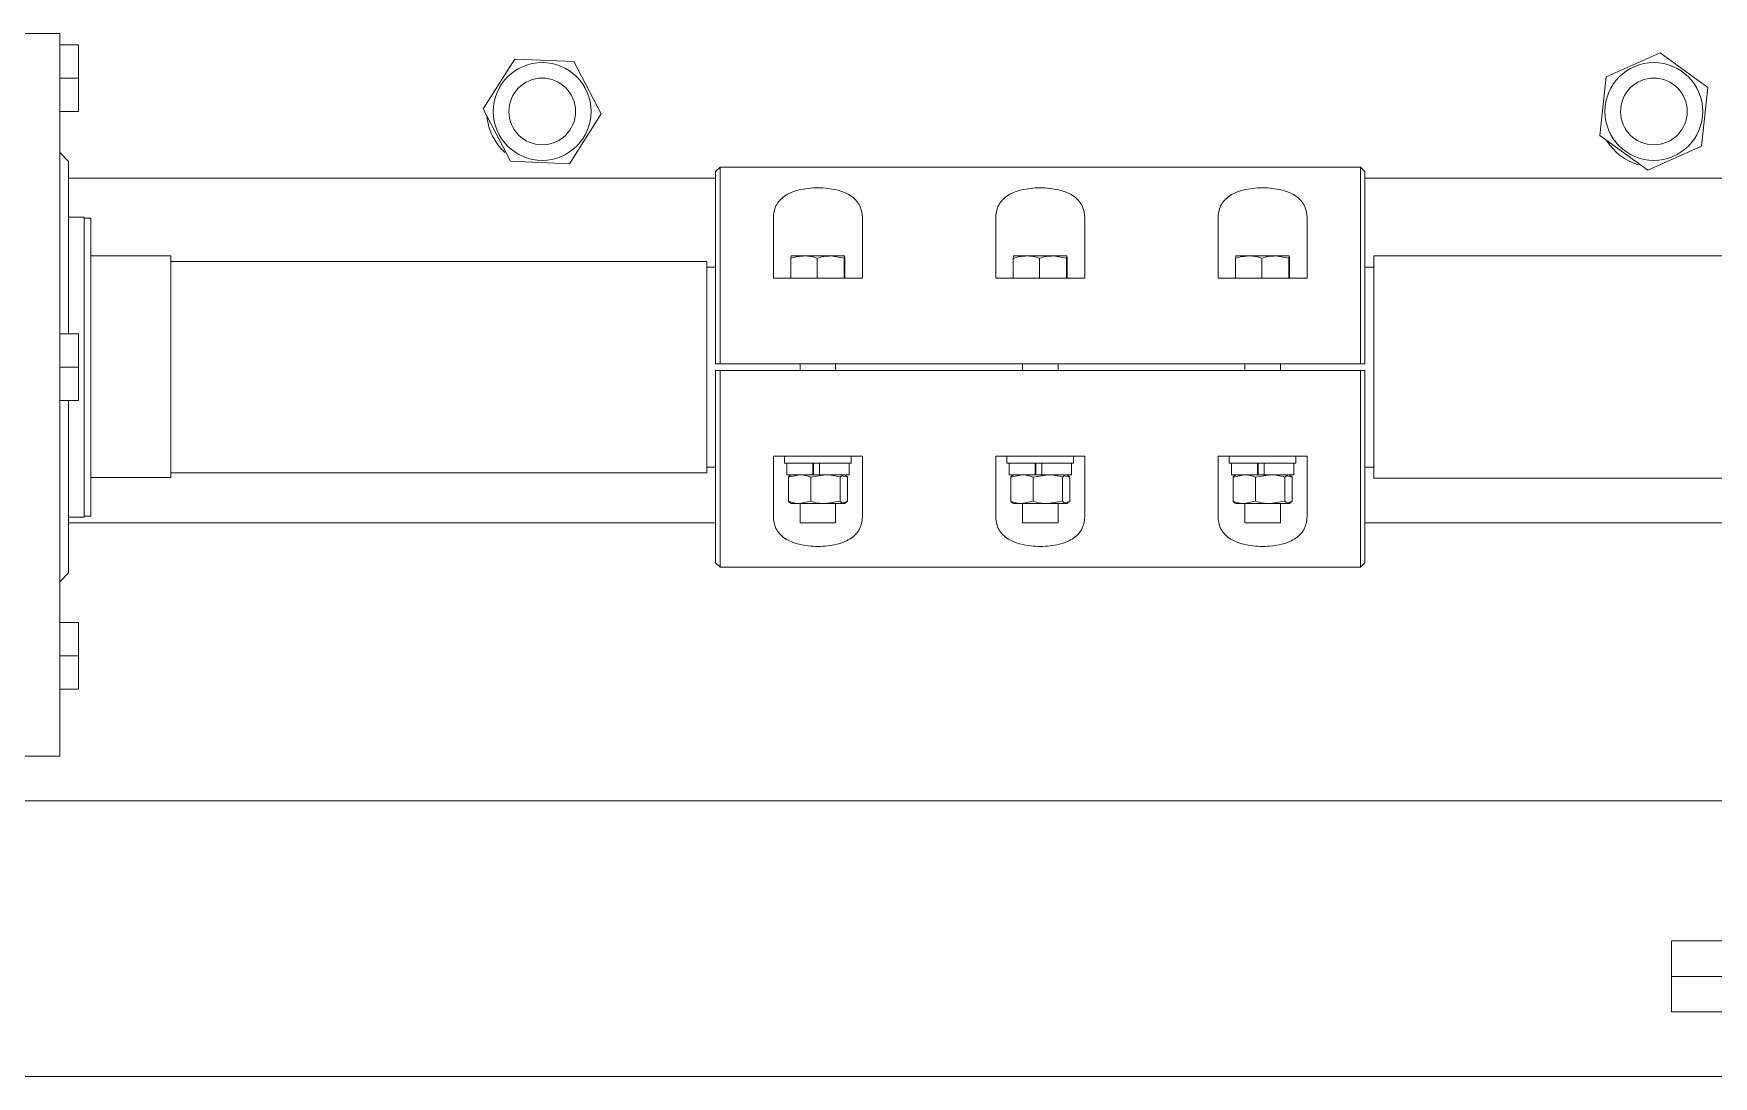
# Model space of a CAD drawing. Header units: millimetres. Extents: x -5 to 1510635, y -6 to 71285.
# Drawn here: x 1293085 to 1294596, y 38854 to 39792 of the extents above; entities that cross this region are included whole.
import ezdxf

# ---------------------------------------------------------------- set-up
doc = ezdxf.new("R2010")
doc.units = ezdxf.units.MM
doc.header["$LTSCALE"] = 1000
doc.layers.add('2', color=42, linetype='Continuous')
doc.layers.add('MP-8', color=8, linetype='Continuous')

# ---------------------------------------------------------------- blocks, each defined once
blk = doc.blocks.new('17886555')
at = {"layer": 'MP-8', "linetype": 'Continuous', "lineweight": 15}
for p, q in [((-503.12, 1323), (-503.12, 4177)), ((-564.12, 3475), (-564.12, 3258)), ((-548.12, 3475), (-548.12, 3258)), ((-627.12, 2496.5), (-627.12, 3435)), ((-907.12, 3120), (-907.12, 3430)), ((-872.12, 3429), (-872.12, 3124)), ((-772.12, 3124), (-772.12, 3429)), ((-752.12, 3120), (-752.12, 3430)), ((-532.12, 3337.5), (-532.12, 3258)), ((-947.92, 3274.27), (-963.53, 3252.78)), ((-921.5, 3271.48), (-947.92, 3274.27)), ((-910.71, 3247.22), (-921.5, 3271.48)), ((-564.12, 3258), (-548.12, 3258)), ((-532.12, 3258), (-548.12, 3258)), ((-963.53, 3252.78), (-952.74, 3228.52)), ((-926.33, 3225.73), (-910.71, 3247.22)), ((-952.74, 3228.52), (-926.33, 3225.73)), ((-772.12, 3124), (-872.12, 3124)), ((-867.12, 3124), (-867.12, 3120)), ((-777.12, 3120), (-777.12, 3124)), ((-910.12, 3120), (-912.12, 3118)), ((-823.62, 3118), (-912.12, 3118)), ((-912.12, 3118), (-912.12, 2830)), ((-910.12, 3120), (-823.62, 3120)), ((-823.62, 3120), (-823.62, 3118)), ((-823.62, 2830), (-823.62, 3118)), ((-820.62, 3118), (-820.62, 3120)), ((-734.12, 3120), (-820.62, 3120)), ((-820.62, 3118), (-820.62, 2830)), ((-820.62, 3118), (-732.12, 3118)), ((-732.12, 3118), (-734.12, 3120)), ((-732.12, 2830), (-732.12, 3118)), ((-889.2, 3094), (-862.12, 3094)), ((-862.12, 3054), (-862.12, 3094)), ((-782.12, 3094), (-782.12, 3054)), ((-782.12, 3094), (-755.04, 3094)), ((-871.05, 3086.14), (-872.12, 3086)), ((-872.12, 3086), (-872.12, 3079.78)), ((-871.05, 3085.85), (-872.12, 3079.78)), ((-871.05, 3086.14), (-862.12, 3086.14)), ((-871.05, 3085.85), (-862.12, 3085.85)), ((-778.92, 3089), (-782.12, 3089)), ((-778.92, 3059), (-778.92, 3089)), ((-773.72, 3088), (-778.92, 3088)), ((-773.72, 3074.71), (-773.72, 3088)), ((-773.53, 3086.34), (-773.72, 3086)), ((-772.65, 3087.28), (-773.2, 3084.72)), ((-761.79, 3087.28), (-772.65, 3087.28)), ((-761.79, 3084.06), (-772.65, 3084.06)), ((-761.79, 3084.06), (-760.72, 3077.42)), ((-760.72, 3086), (-760.92, 3086.34)), ((-760.72, 3077.42), (-760.72, 3085.67)), ((-872.12, 3079.78), (-872.12, 3067.78)), ((-820.62, 3082), (-823.62, 3082)), ((-772.65, 3070.78), (-773.72, 3077.42)), ((-752.12, 3082), (-760.72, 3082)), ((-760.72, 3065.75), (-760.72, 3077.42)), ((-752.12, 3066), (-752.12, 3082)), ((-872.12, 3067.78), (-872.12, 3062)), ((-871.05, 3073.7), (-862.12, 3073.7)), ((-773.72, 3074.71), (-778.92, 3074.71)), ((-773.72, 3072.09), (-778.92, 3072.09)), ((-773.72, 3071.76), (-778.92, 3071.76)), ((-773.72, 3074.71), (-773.72, 3071.76)), ((-773.72, 3071.76), (-773.72, 3071.87)), ((-773.72, 3060), (-773.72, 3071.76)), ((-761.79, 3070.78), (-772.65, 3070.78)), ((-761.79, 3070.78), (-760.72, 3065.75)), ((-871.05, 3061.86), (-872.12, 3062)), ((-871.05, 3061.86), (-862.12, 3061.86)), ((-823.62, 3066), (-820.62, 3066)), ((-778.92, 3060), (-773.72, 3060)), ((-772.65, 3060.72), (-773.72, 3065.75)), ((-773.72, 3062), (-773.53, 3061.66)), ((-761.79, 3060.72), (-772.65, 3060.72)), ((-760.72, 3066), (-752.12, 3066)), ((-760.72, 3062), (-760.72, 3065.75)), ((-862.12, 3054), (-889.2, 3054)), ((-782.12, 3059), (-778.92, 3059)), ((-755.04, 3054), (-782.12, 3054)), ((-889.2, 2994), (-862.12, 2994)), ((-862.12, 2954), (-862.12, 2994)), ((-782.12, 2994), (-782.12, 2954)), ((-782.12, 2994), (-755.04, 2994)), ((-871.05, 2986.14), (-872.12, 2986)), ((-872.12, 2986), (-872.12, 2979.78)), ((-871.05, 2985.85), (-872.12, 2979.78)), ((-871.05, 2986.14), (-862.12, 2986.14)), ((-871.05, 2985.85), (-862.12, 2985.85)), ((-778.92, 2989), (-782.12, 2989)), ((-778.92, 2959), (-778.92, 2989)), ((-773.72, 2988), (-778.92, 2988)), ((-773.72, 2974.71), (-773.72, 2988)), ((-773.53, 2986.34), (-773.72, 2986)), ((-772.65, 2987.28), (-773.2, 2984.72)), ((-761.79, 2987.28), (-772.65, 2987.28)), ((-760.72, 2986), (-760.92, 2986.34)), ((-760.72, 2977.42), (-760.72, 2985.67)), ((-872.12, 2979.78), (-872.12, 2967.78)), ((-820.62, 2982), (-823.62, 2982)), ((-772.65, 2970.78), (-773.72, 2977.42)), ((-761.79, 2984.06), (-772.65, 2984.06)), ((-761.79, 2984.06), (-760.72, 2977.42)), ((-752.12, 2982), (-760.72, 2982)), ((-760.72, 2965.75), (-760.72, 2977.42)), ((-752.12, 2966), (-752.12, 2982)), ((-871.05, 2973.7), (-862.12, 2973.7)), ((-773.72, 2974.71), (-778.92, 2974.71)), ((-773.72, 2972.09), (-778.92, 2972.09)), ((-773.72, 2971.76), (-778.92, 2971.76)), ((-773.72, 2974.71), (-773.72, 2971.76)), ((-773.72, 2971.76), (-773.72, 2971.87)), ((-773.72, 2960), (-773.72, 2971.76)), ((-761.79, 2970.78), (-772.65, 2970.78)), ((-761.79, 2970.78), (-760.72, 2965.75)), ((-872.12, 2967.78), (-872.12, 2962)), ((-871.05, 2961.86), (-872.12, 2962)), ((-871.05, 2961.86), (-862.12, 2961.86)), ((-823.62, 2966), (-820.62, 2966)), ((-772.65, 2960.72), (-773.72, 2965.75)), ((-773.72, 2962), (-773.53, 2961.66)), ((-760.72, 2966), (-752.12, 2966)), ((-760.72, 2962), (-760.72, 2965.75)), ((-782.12, 2959), (-778.92, 2959)), ((-778.92, 2960), (-773.72, 2960)), ((-761.79, 2960.72), (-772.65, 2960.72)), ((-862.12, 2954), (-889.2, 2954)), ((-755.04, 2954), (-782.12, 2954)), ((-889.2, 2894), (-862.12, 2894)), ((-862.12, 2854), (-862.12, 2894)), ((-782.12, 2894), (-782.12, 2854)), ((-782.12, 2894), (-755.04, 2894)), ((-871.05, 2886.14), (-872.12, 2886)), ((-871.05, 2886.14), (-862.12, 2886.14)), ((-778.92, 2889), (-782.12, 2889)), ((-778.92, 2859), (-778.92, 2889)), ((-773.72, 2888), (-778.92, 2888)), ((-773.72, 2874.71), (-773.72, 2888)), ((-773.53, 2886.34), (-773.72, 2886)), ((-772.65, 2887.28), (-773.2, 2884.72)), ((-761.79, 2887.28), (-772.65, 2887.28)), ((-760.72, 2886), (-760.92, 2886.34)), ((-872.12, 2886), (-872.12, 2879.78)), ((-871.05, 2885.85), (-872.12, 2879.78)), ((-872.12, 2879.78), (-872.12, 2867.78)), ((-871.05, 2885.85), (-862.12, 2885.85)), ((-820.62, 2882), (-823.62, 2882)), ((-761.79, 2884.06), (-772.65, 2884.06)), ((-761.79, 2884.06), (-760.72, 2877.42)), ((-760.72, 2877.42), (-760.72, 2885.67)), ((-752.12, 2882), (-760.72, 2882)), ((-752.12, 2866), (-752.12, 2882)), ((-871.05, 2873.7), (-862.12, 2873.7)), ((-773.72, 2874.71), (-778.92, 2874.71)), ((-773.72, 2872.09), (-778.92, 2872.09)), ((-773.72, 2871.76), (-778.92, 2871.76)), ((-772.65, 2870.78), (-773.72, 2877.42)), ((-773.72, 2874.71), (-773.72, 2871.76)), ((-773.72, 2871.76), (-773.72, 2871.87)), ((-773.72, 2860), (-773.72, 2871.76)), ((-760.72, 2865.75), (-760.72, 2877.42)), ((-872.12, 2867.78), (-872.12, 2862)), ((-823.62, 2866), (-820.62, 2866)), ((-772.65, 2860.72), (-773.72, 2865.75)), ((-761.79, 2870.78), (-772.65, 2870.78)), ((-761.79, 2870.78), (-760.72, 2865.75)), ((-760.72, 2866), (-752.12, 2866)), ((-760.72, 2862), (-760.72, 2865.75)), ((-871.05, 2861.86), (-872.12, 2862)), ((-871.05, 2861.86), (-862.12, 2861.86)), ((-782.12, 2859), (-778.92, 2859)), ((-778.92, 2860), (-773.72, 2860)), ((-773.72, 2862), (-773.53, 2861.66)), ((-761.79, 2860.72), (-772.65, 2860.72)), ((-862.12, 2854), (-889.2, 2854)), ((-755.04, 2854), (-782.12, 2854)), ((-912.12, 2830), (-823.62, 2830)), ((-912.12, 2830), (-910.12, 2828)), ((-823.62, 2828), (-910.12, 2828)), ((-907.12, 2537), (-907.12, 2828)), ((-867.12, 2828), (-867.12, 2824)), ((-823.62, 2830), (-823.62, 2828)), ((-820.62, 2828), (-820.62, 2830)), ((-732.12, 2830), (-820.62, 2830)), ((-820.62, 2828), (-734.12, 2828)), ((-777.12, 2824), (-777.12, 2828)), ((-752.12, 2537), (-752.12, 2828)), ((-734.12, 2828), (-732.12, 2830)), ((-869.62, 2824), (-774.62, 2824)), ((-869.62, 2824), (-869.62, 2583)), ((-774.62, 2583), (-774.62, 2824)), ((-935.98, 2776.53), (-959.53, 2764.26)), ((-913.57, 2762.28), (-935.98, 2776.53)), ((-959.53, 2764.26), (-960.67, 2737.72)), ((-914.71, 2735.74), (-913.57, 2762.28)), ((-960.67, 2737.72), (-938.26, 2723.47)), ((-938.26, 2723.47), (-914.71, 2735.74)), ((-772.51, 2583), (-872.12, 2583)), ((-872.12, 2583), (-872.12, 2547)), ((-772.51, 2583), (-772.51, 2547)), ((-755.12, 2547), (-889.12, 2547)), ((-889.12, 2547), (-889.12, 2544)), ((-889.12, 2547), (-889.12, 2544)), ((-889.12, 2547), (-872.12, 2547)), ((-755.12, 2547), (-889.12, 2547)), ((-772.51, 2547), (-755.12, 2547)), ((-755.12, 2544), (-755.12, 2547)), ((-755.12, 2544), (-755.12, 2547)), ((-967.03, 2533), (-967.03, 2541.5)), ((-952.03, 2541.5), (-967.03, 2541.5)), ((-967.03, 2533), (-967.03, 2541.5)), ((-952.03, 2541.5), (-967.03, 2541.5)), ((-952.03, 2533), (-952.03, 2541.5)), ((-937.03, 2541.5), (-952.03, 2541.5)), ((-952.03, 2533), (-952.03, 2541.5)), ((-937.03, 2541.5), (-952.03, 2541.5)), ((-937.03, 2533), (-937.03, 2541.5)), ((-937.03, 2533), (-937.03, 2541.5)), ((-754.62, 2544), (-889.62, 2544)), ((-889.62, 2544), (-889.62, 2537)), ((-889.62, 2544), (-889.62, 2537)), ((-754.62, 2544), (-889.62, 2544)), ((-837.12, 2533), (-837.12, 2541.5)), ((-822.12, 2541.5), (-837.12, 2541.5)), ((-837.12, 2533), (-837.12, 2541.5)), ((-822.12, 2541.5), (-837.12, 2541.5)), ((-822.12, 2533), (-822.12, 2541.5)), ((-807.12, 2541.5), (-822.12, 2541.5)), ((-822.12, 2533), (-822.12, 2541.5)), ((-807.12, 2541.5), (-822.12, 2541.5)), ((-807.12, 2533), (-807.12, 2541.5)), ((-807.12, 2533), (-807.12, 2541.5)), ((-754.62, 2537), (-754.62, 2544)), ((-754.62, 2537), (-754.62, 2544)), ((-692.22, 2541.5), (-707.22, 2541.5)), ((-707.22, 2541.5), (-707.22, 2533)), ((-707.22, 2541.5), (-707.22, 2533)), ((-692.22, 2541.5), (-707.22, 2541.5)), ((-692.22, 2533), (-692.22, 2541.5)), ((-677.22, 2541.5), (-692.22, 2541.5)), ((-692.22, 2533), (-692.22, 2541.5)), ((-677.22, 2541.5), (-692.22, 2541.5)), ((-677.22, 2533), (-677.22, 2541.5)), ((-677.22, 2533), (-677.22, 2541.5)), ((-972.12, 2533), (-647.12, 2533)), ((-972.12, 2533), (-647.12, 2533)), ((-972.12, 2533), (-972.12, 2514)), ((-972.12, 2533), (-972.12, 2514)), ((-918.62, 2533), (-914.62, 2537)), ((-918.62, 2533), (-914.62, 2537)), ((-837.12, 2537), (-914.62, 2537)), ((-837.15, 2537), (-914.62, 2537)), ((-729.62, 2537), (-807.12, 2537)), ((-729.62, 2537), (-807.1, 2537)), ((-729.62, 2537), (-725.62, 2533)), ((-729.62, 2537), (-725.62, 2533)), ((-647.12, 2533), (-647.12, 2514)), ((-647.12, 2533), (-647.12, 2514))]:
    blk.add_line(p, q, dxfattribs=at)
for centre, radius in [((-937.12, 3250), 22), ((-937.12, 3250), 15), ((-937.12, 2750), 22), ((-937.12, 2750), 15)]:
    blk.add_circle(centre, radius, dxfattribs=at)
for centre, radius, start, end in [((-937.12, 3250), 24.95, 302.02468, 344.01099), ((-751.25, 3077.2), 22.47, 162.22311, 179.43846), ((-774.01, 3082.05), 13.29, 11.8892, 23.185), ((-853.18, 3079.99), 18.94, 180.641, 199.37855), ((-783.19, 3077.64), 22.47, 342.22311, 359.43846), ((-854.05, 3067.57), 18.08, 160.16013, 179.3323), ((-853.51, 3068.09), 18.61, 180.94558, 199.56199), ((-760.43, 3065.55), 13.29, 156.815, 179.13846), ((-774.01, 3065.95), 13.29, 336.815, 359.13846), ((-774.01, 2982.05), 13.29, 11.8892, 23.185), ((-853.18, 2979.99), 18.94, 180.641, 199.37855), ((-751.25, 2977.2), 22.47, 162.22311, 179.43846), ((-783.19, 2977.64), 22.47, 342.22311, 359.43846), ((-854.05, 2967.57), 18.08, 160.16013, 179.3323), ((-760.43, 2965.55), 13.29, 156.815, 179.13846), ((-853.51, 2968.09), 18.61, 180.94558, 199.56199), ((-774.01, 2965.95), 13.29, 336.815, 359.13846), ((-774.01, 2882.05), 13.29, 11.8892, 23.185), ((-853.18, 2879.99), 18.94, 180.641, 199.37855), ((-751.25, 2877.2), 22.47, 162.22311, 179.43846), ((-854.05, 2867.57), 18.08, 160.16013, 179.3323), ((-783.19, 2877.64), 22.47, 342.22311, 359.43846), ((-853.51, 2868.09), 18.61, 180.94558, 199.56199), ((-760.43, 2865.55), 13.29, 156.815, 179.13846), ((-774.01, 2865.95), 13.29, 336.815, 359.13846), ((-937.12, 2750), 24.95, 275.57763, 317.56395)]:
    blk.add_arc(centre, radius, start, end, dxfattribs=at)
for points, knots in [([(-889.2, 3054), (-891.16, 3054), (-892.97, 3054.35), (-895.46, 3055.55), (-896.25, 3056.07), (-897.71, 3057.33), (-898.38, 3058.08), (-899.6, 3059.84), (-900.14, 3060.83), (-901.07, 3063.02), (-901.47, 3064.24), (-902.1, 3066.83), (-902.34, 3068.18), (-902.66, 3071.01), (-902.74, 3072.49), (-902.75, 3075.44), (-902.67, 3076.89), (-902.35, 3079.72), (-902.11, 3081.11), (-901.49, 3083.69), (-901.09, 3084.91), (-900.15, 3087.14), (-899.62, 3088.13), (-897.79, 3090.77), (-896.31, 3092.04), (-892.97, 3093.65), (-891.16, 3094), (-889.2, 3094)], [0, 0, 0, 0, 0.125, 0.125, 0.1875, 0.1875, 0.25, 0.25, 0.3125, 0.3125, 0.375, 0.375, 0.4375, 0.4375, 0.5, 0.5, 0.5625, 0.5625, 0.625, 0.625, 0.6875, 0.6875, 0.75, 0.75, 0.875, 0.875, 1, 1, 1, 1]), ([(-755.04, 3094), (-753.08, 3094), (-751.28, 3093.65), (-748.79, 3092.45), (-747.99, 3091.93), (-746.54, 3090.67), (-745.87, 3089.92), (-744.64, 3088.16), (-744.11, 3087.17), (-743.18, 3084.98), (-742.78, 3083.76), (-742.14, 3081.17), (-741.91, 3079.82), (-741.58, 3076.99), (-741.5, 3075.51), (-741.5, 3072.56), (-741.58, 3071.11), (-741.89, 3068.28), (-742.13, 3066.89), (-742.76, 3064.31), (-743.15, 3063.09), (-744.09, 3060.86), (-744.63, 3059.87), (-746.45, 3057.23), (-747.93, 3055.96), (-751.27, 3054.35), (-753.08, 3054), (-755.04, 3054)], [0, 0, 0, 0, 0.125, 0.125, 0.1875, 0.1875, 0.25, 0.25, 0.3125, 0.3125, 0.375, 0.375, 0.4375, 0.4375, 0.5, 0.5, 0.5625, 0.5625, 0.625, 0.625, 0.6875, 0.6875, 0.75, 0.75, 0.875, 0.875, 1, 1, 1, 1]), ([(-872.12, 3086), (-872.12, 3085.98), (-872.1, 3085.97), (-872, 3085.95), (-871.93, 3085.93), (-871.65, 3085.9), (-871.38, 3085.87), (-871.05, 3085.85)], [0, 0, 0, 0, 0.25, 0.25, 0.5, 0.5, 1, 1, 1, 1]), ([(-773.72, 3085.67), (-773.72, 3085.94), (-773.62, 3086.21), (-773.25, 3086.75), (-772.98, 3087.02), (-772.65, 3087.28)], [0, 0, 0, 0, 0.5, 0.5, 1, 1, 1, 1]), ([(-772.65, 3084.06), (-772.97, 3084.32), (-773.24, 3084.59), (-773.52, 3084.99), (-773.6, 3085.13), (-773.7, 3085.4), (-773.72, 3085.54), (-773.72, 3085.67)], [0, 0, 0, 0, 0.5, 0.5, 0.75, 0.75, 1, 1, 1, 1]), ([(-761.79, 3087.28), (-761.47, 3087.02), (-761.2, 3086.75), (-760.82, 3086.21), (-760.72, 3085.94), (-760.72, 3085.67)], [0, 0, 0, 0, 0.5, 0.5, 1, 1, 1, 1]), ([(-760.72, 3085.67), (-760.72, 3085.54), (-760.75, 3085.4), (-760.85, 3085.13), (-760.92, 3084.99), (-761.2, 3084.59), (-761.47, 3084.32), (-761.79, 3084.06)], [0, 0, 0, 0, 0.25, 0.25, 0.5, 0.5, 1, 1, 1, 1]), ([(-773.65, 3061.93), (-773.65, 3061.93), (-773.65, 3061.92), (-773.6, 3061.78), (-773.52, 3061.65), (-773.24, 3061.24), (-772.97, 3060.98), (-772.65, 3060.72)], [0.2398367, 0.2398367, 0.2398367, 0.2398367, 0.25, 0.25, 0.5, 0.5, 1, 1, 1, 1]), ([(-761.79, 3060.72), (-761.47, 3060.98), (-761.2, 3061.24), (-760.92, 3061.65), (-760.85, 3061.78), (-760.75, 3062.05), (-760.72, 3062.19), (-760.72, 3062.33)], [0, 0, 0, 0, 0.5, 0.5, 0.75, 0.75, 1, 1, 1, 1]), ([(-889.2, 2954), (-891.16, 2954), (-892.97, 2954.35), (-895.46, 2955.55), (-896.25, 2956.07), (-897.71, 2957.33), (-898.38, 2958.08), (-899.6, 2959.84), (-900.14, 2960.83), (-901.07, 2963.02), (-901.47, 2964.24), (-902.1, 2966.83), (-902.34, 2968.18), (-902.66, 2971.01), (-902.74, 2972.49), (-902.75, 2975.44), (-902.67, 2976.89), (-902.35, 2979.72), (-902.11, 2981.11), (-901.49, 2983.69), (-901.09, 2984.91), (-900.15, 2987.14), (-899.62, 2988.13), (-897.79, 2990.77), (-896.31, 2992.04), (-892.97, 2993.65), (-891.16, 2994), (-889.2, 2994)], [0, 0, 0, 0, 0.125, 0.125, 0.1875, 0.1875, 0.25, 0.25, 0.3125, 0.3125, 0.375, 0.375, 0.4375, 0.4375, 0.5, 0.5, 0.5625, 0.5625, 0.625, 0.625, 0.6875, 0.6875, 0.75, 0.75, 0.875, 0.875, 1, 1, 1, 1]), ([(-755.04, 2994), (-753.08, 2994), (-751.28, 2993.65), (-748.79, 2992.45), (-747.99, 2991.93), (-746.54, 2990.67), (-745.87, 2989.92), (-744.64, 2988.16), (-744.11, 2987.17), (-743.18, 2984.98), (-742.78, 2983.76), (-742.14, 2981.17), (-741.91, 2979.82), (-741.58, 2976.99), (-741.5, 2975.51), (-741.5, 2972.56), (-741.58, 2971.11), (-741.89, 2968.28), (-742.13, 2966.89), (-742.76, 2964.31), (-743.15, 2963.09), (-744.09, 2960.86), (-744.63, 2959.87), (-746.45, 2957.23), (-747.93, 2955.96), (-751.27, 2954.35), (-753.08, 2954), (-755.04, 2954)], [0, 0, 0, 0, 0.125, 0.125, 0.1875, 0.1875, 0.25, 0.25, 0.3125, 0.3125, 0.375, 0.375, 0.4375, 0.4375, 0.5, 0.5, 0.5625, 0.5625, 0.625, 0.625, 0.6875, 0.6875, 0.75, 0.75, 0.875, 0.875, 1, 1, 1, 1]), ([(-872.12, 2986), (-872.12, 2985.98), (-872.1, 2985.97), (-872, 2985.95), (-871.93, 2985.93), (-871.65, 2985.9), (-871.38, 2985.87), (-871.05, 2985.85)], [0, 0, 0, 0, 0.25, 0.25, 0.5, 0.5, 1, 1, 1, 1]), ([(-773.72, 2985.67), (-773.72, 2985.94), (-773.62, 2986.21), (-773.25, 2986.75), (-772.98, 2987.02), (-772.65, 2987.28)], [0, 0, 0, 0, 0.5, 0.5, 1, 1, 1, 1]), ([(-772.65, 2984.06), (-772.97, 2984.32), (-773.24, 2984.59), (-773.52, 2984.99), (-773.6, 2985.13), (-773.7, 2985.4), (-773.72, 2985.54), (-773.72, 2985.67)], [0, 0, 0, 0, 0.5, 0.5, 0.75, 0.75, 1, 1, 1, 1]), ([(-761.79, 2987.28), (-761.47, 2987.02), (-761.2, 2986.75), (-760.82, 2986.21), (-760.72, 2985.94), (-760.72, 2985.67)], [0, 0, 0, 0, 0.5, 0.5, 1, 1, 1, 1]), ([(-760.72, 2985.67), (-760.72, 2985.54), (-760.75, 2985.4), (-760.85, 2985.13), (-760.92, 2984.99), (-761.2, 2984.59), (-761.47, 2984.32), (-761.79, 2984.06)], [0, 0, 0, 0, 0.25, 0.25, 0.5, 0.5, 1, 1, 1, 1]), ([(-773.65, 2961.93), (-773.65, 2961.93), (-773.65, 2961.92), (-773.6, 2961.78), (-773.52, 2961.65), (-773.24, 2961.24), (-772.97, 2960.98), (-772.65, 2960.72)], [0.2398367, 0.2398367, 0.2398367, 0.2398367, 0.25, 0.25, 0.5, 0.5, 1, 1, 1, 1]), ([(-761.79, 2960.72), (-761.47, 2960.98), (-761.2, 2961.24), (-760.92, 2961.65), (-760.85, 2961.78), (-760.75, 2962.05), (-760.72, 2962.19), (-760.72, 2962.33)], [0, 0, 0, 0, 0.5, 0.5, 0.75, 0.75, 1, 1, 1, 1]), ([(-889.2, 2854), (-891.16, 2854), (-892.97, 2854.35), (-895.46, 2855.55), (-896.25, 2856.07), (-897.71, 2857.33), (-898.38, 2858.08), (-899.6, 2859.84), (-900.14, 2860.83), (-901.07, 2863.02), (-901.47, 2864.24), (-902.1, 2866.83), (-902.34, 2868.18), (-902.66, 2871.01), (-902.74, 2872.49), (-902.75, 2875.44), (-902.67, 2876.89), (-902.35, 2879.72), (-902.11, 2881.11), (-901.49, 2883.69), (-901.09, 2884.91), (-900.15, 2887.14), (-899.62, 2888.13), (-897.79, 2890.77), (-896.31, 2892.04), (-892.97, 2893.65), (-891.16, 2894), (-889.2, 2894)], [0, 0, 0, 0, 0.125, 0.125, 0.1875, 0.1875, 0.25, 0.25, 0.3125, 0.3125, 0.375, 0.375, 0.4375, 0.4375, 0.5, 0.5, 0.5625, 0.5625, 0.625, 0.625, 0.6875, 0.6875, 0.75, 0.75, 0.875, 0.875, 1, 1, 1, 1]), ([(-755.04, 2894), (-753.08, 2894), (-751.28, 2893.65), (-748.79, 2892.45), (-747.99, 2891.93), (-746.54, 2890.67), (-745.87, 2889.92), (-744.64, 2888.16), (-744.11, 2887.17), (-743.18, 2884.98), (-742.78, 2883.76), (-742.14, 2881.17), (-741.91, 2879.82), (-741.58, 2876.99), (-741.5, 2875.51), (-741.5, 2872.56), (-741.58, 2871.11), (-741.89, 2868.28), (-742.13, 2866.89), (-742.76, 2864.31), (-743.15, 2863.09), (-744.09, 2860.86), (-744.63, 2859.87), (-746.45, 2857.23), (-747.93, 2855.96), (-751.27, 2854.35), (-753.08, 2854), (-755.04, 2854)], [0, 0, 0, 0, 0.125, 0.125, 0.1875, 0.1875, 0.25, 0.25, 0.3125, 0.3125, 0.375, 0.375, 0.4375, 0.4375, 0.5, 0.5, 0.5625, 0.5625, 0.625, 0.625, 0.6875, 0.6875, 0.75, 0.75, 0.875, 0.875, 1, 1, 1, 1]), ([(-773.72, 2885.67), (-773.72, 2885.94), (-773.62, 2886.21), (-773.25, 2886.75), (-772.98, 2887.02), (-772.65, 2887.28)], [0, 0, 0, 0, 0.5, 0.5, 1, 1, 1, 1]), ([(-761.79, 2887.28), (-761.47, 2887.02), (-761.2, 2886.75), (-760.82, 2886.21), (-760.72, 2885.94), (-760.72, 2885.67)], [0, 0, 0, 0, 0.5, 0.5, 1, 1, 1, 1]), ([(-872.12, 2886), (-872.12, 2885.98), (-872.1, 2885.97), (-872, 2885.95), (-871.93, 2885.93), (-871.65, 2885.9), (-871.38, 2885.87), (-871.05, 2885.85)], [0, 0, 0, 0, 0.25, 0.25, 0.5, 0.5, 1, 1, 1, 1]), ([(-772.65, 2884.06), (-772.97, 2884.32), (-773.24, 2884.59), (-773.52, 2884.99), (-773.6, 2885.13), (-773.7, 2885.4), (-773.72, 2885.54), (-773.72, 2885.67)], [0, 0, 0, 0, 0.5, 0.5, 0.75, 0.75, 1, 1, 1, 1]), ([(-760.72, 2885.67), (-760.72, 2885.54), (-760.75, 2885.4), (-760.85, 2885.13), (-760.92, 2884.99), (-761.2, 2884.59), (-761.47, 2884.32), (-761.79, 2884.06)], [0, 0, 0, 0, 0.25, 0.25, 0.5, 0.5, 1, 1, 1, 1]), ([(-773.65, 2861.93), (-773.65, 2861.93), (-773.65, 2861.92), (-773.6, 2861.78), (-773.52, 2861.65), (-773.24, 2861.24), (-772.97, 2860.98), (-772.65, 2860.72)], [0.2398367, 0.2398367, 0.2398367, 0.2398367, 0.25, 0.25, 0.5, 0.5, 1, 1, 1, 1]), ([(-761.79, 2860.72), (-761.47, 2860.98), (-761.2, 2861.24), (-760.92, 2861.65), (-760.85, 2861.78), (-760.75, 2862.05), (-760.72, 2862.19), (-760.72, 2862.33)], [0, 0, 0, 0, 0.5, 0.5, 0.75, 0.75, 1, 1, 1, 1])]:
    blk.add_open_spline(points, degree=3, knots=knots, dxfattribs=at)

msp = doc.modelspace()

# ---------------------------------------------------------------- block references
at = {"layer": '2', "linetype": 'ByBlock', "xscale": 2, "yscale": 2, "zscale": 2, "rotation": 270}
msp.add_blockref('17886555', (1288042.216, 37847.523), dxfattribs=at)

doc.saveas('drawing.dxf')
